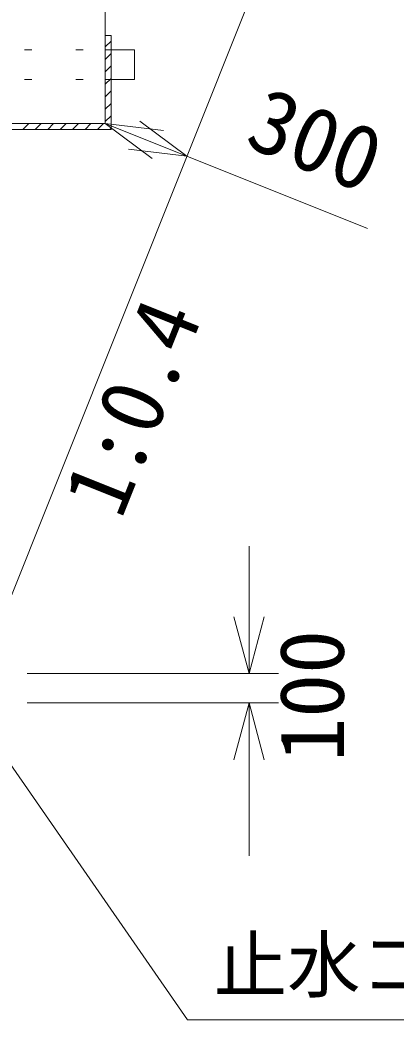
# Model space of a CAD drawing. Units: millimetres, scale not verified. Extents: x 0 to 84100, y 0 to 59400.
# Drawn here: x 22942 to 24223, y 31297 to 34703 of the extents above; entities that cross this region are included whole.
import ezdxf
from ezdxf.enums import TextEntityAlignment as Align

# ---------------------------------------------------------------- set-up
doc = ezdxf.new("R2010")
doc.units = ezdxf.units.MM
doc.header["$LTSCALE"] = 100
doc.linetypes.add('DOTTED', pattern=[1.75, 0.25, -1.5])
for name, color, linetype, lineweight in [('メッシュ', 4, 'Continuous', 18), ('地形08.10.06', 7, 'Continuous', 18), ('鉄筋', 3, 'Continuous', 18)]:
    doc.layers.add(name, color=color, linetype=linetype, lineweight=lineweight)
doc.styles.add('ＭＳ ゴシック', font='')
doc.styles.get('ＭＳ ゴシック').set_extended_font_data('MS Gothic')

msp = doc.modelspace()

# ---------------------------------------------------------------- linework, layer by layer
at = {"layer": 'メッシュ', "color": 7}
msp.add_line((23931.9, 35292.8), (22815, 32500.7), dxfattribs=at)
at = {"layer": 'メッシュ', "linetype": 'DOTTED'}
for p, q in [((21031.9, 34601), (23231.9, 34601)), ((21031.9, 34501), (23231.9, 34501))]:
    msp.add_line(p, q, dxfattribs=at)
at = {"layer": 'メッシュ'}
for p, q in [((23231.9, 34601), (23331.9, 34601)), ((23331.9, 34601), (23331.9, 34501)), ((23231.9, 34501), (23331.9, 34501)), ((23231.9, 34350.7), (23392.1, 34230.9)), ((23231.9, 34350.7), (23430.5, 34327)), ((23231.9, 34350.7), (24125.8, 33993.2)), ((23510.5, 34239.3), (23350.3, 34359.1)), ((23510.5, 34239.3), (23311.9, 34263)), ((23722.4, 32477.1), (23722.4, 32911.7)), ((23722.4, 32477.1), (23670.7, 32670.3)), ((23722.4, 32477.1), (23774.2, 32670.3)), ((22966.3, 32477.1), (23822.4, 32477.1)), ((23512.2, 31297.4), (22718.7, 32441.7)), ((22966.3, 32377.1), (23822.4, 32377.1)), ((23722.4, 32377.1), (23670.7, 32183.9)), ((23722.4, 32377.1), (23722.4, 31856.2)), ((23722.4, 32377.1), (23774.2, 32183.9)), ((23512.2, 31297.4), (27602.7, 31297.4))]:
    msp.add_line(p, q, dxfattribs=at)
at = {"layer": '地形08.10.06'}
for p, q in [((23231.9, 34650.7), (23251.9, 34650.7)), ((23251.9, 34330.7), (23251.9, 34650.7)), ((23231.9, 34611.4), (23251.9, 34631.4)), ((23231.9, 34569), (23251.9, 34589)), ((23231.9, 34526.6), (23251.9, 34546.6)), ((23231.9, 34484.1), (23251.9, 34504.1)), ((23231.9, 34441.7), (23251.9, 34461.7)), ((23231.9, 34399.3), (23251.9, 34419.3)), ((23231.9, 34356.9), (23251.9, 34376.9)), ((22851.9, 34330.7), (23251.9, 34330.7)), ((22951.2, 34330.7), (22971.2, 34350.7)), ((22993.7, 34330.7), (23013.7, 34350.7)), ((23036.1, 34330.7), (23056.1, 34350.7)), ((23078.5, 34330.7), (23098.5, 34350.7)), ((23120.9, 34330.7), (23140.9, 34350.7)), ((23163.4, 34330.7), (23183.4, 34350.7)), ((23205.8, 34330.7), (23225.8, 34350.7)), ((23248.2, 34330.7), (23251.9, 34334.4))]:
    msp.add_line(p, q, dxfattribs=at)
at = {"layer": '鉄筋'}
for p, q in [((23231.9, 34350.8), (23231.9, 35350.6)), ((21031.9, 34350.7), (23231.9, 34350.7))]:
    msp.add_line(p, q, dxfattribs=at)

# ---------------------------------------------------------------- texts
at = {"layer": 'メッシュ', "color": 7, "style": 'ＭＳ ゴシック'}
for s, rotation, p in [('300', 338.197, (23676, 34216)), ('1:0.4', 68.197, (23347.5, 32973.2)), ('100', 90, (24111.3, 32177.1))]:
    msp.add_text(s, height=219.9, rotation=rotation, dxfattribs=at).set_placement(p, align=Align.BOTTOM_LEFT)
msp.add_text('止水コンクリート', height=183.3, dxfattribs=at).set_placement((23602.1, 31339), align=Align.BOTTOM_LEFT)

doc.saveas('drawing.dxf')
